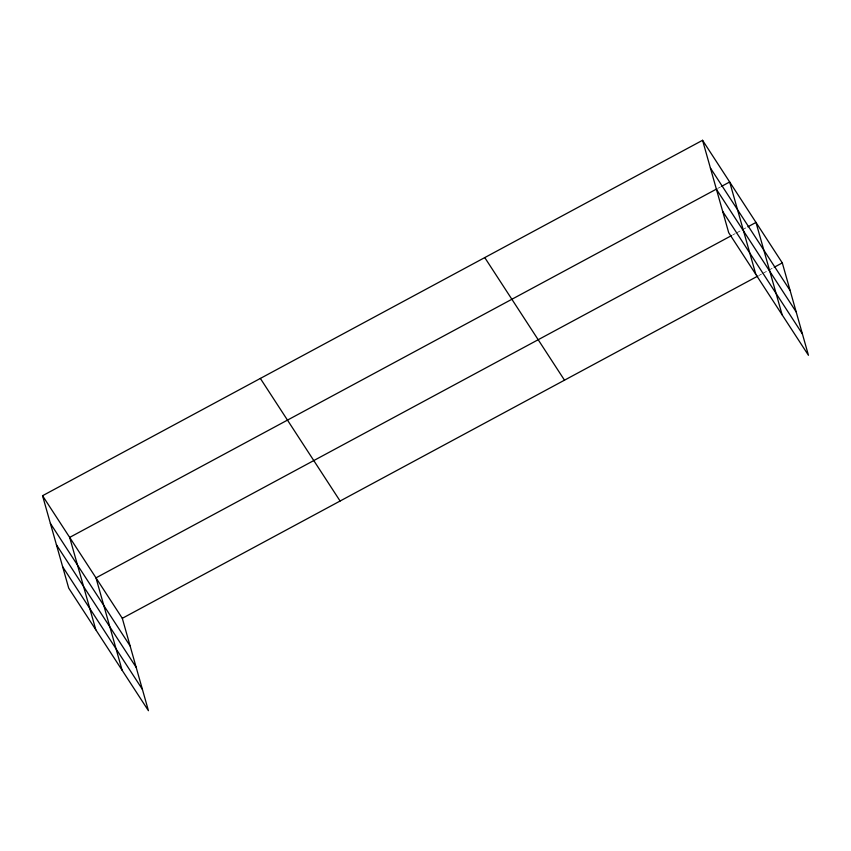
<?xml version="1.0" encoding="UTF-8"?>
<svg xmlns="http://www.w3.org/2000/svg" width="851" height="851" viewBox="0 0 851 851"><rect width="100%" height="100%" fill="white"/><g stroke="black" fill="none" stroke-linecap="round" stroke-linejoin="round"><path stroke-width="0.64" stroke-dasharray="4.25 3.19" d="M718.084 188.22L720.403 186.965M732.817 234.908L735.136 233.663M736.296 233.036L740.934 230.547M742.093 229.919L746.721 227.43M759.135 275.373L761.454 274.118M762.613 273.501L767.24 271.001M768.4 270.373L773.038 267.884"/><path stroke-width="1.28" d="M42.55 495.718L122.299 618.315L148.436 710.702L68.697 588.105L42.55 495.718L702.564 140.298L782.303 262.895L808.45 355.282L728.701 232.685L702.564 140.298M716.936 188.837L69.665 537.406L95.812 629.793M721.563 186.348L729.679 181.976L755.816 274.362M731.658 235.536L95.982 577.861L122.118 670.248M747.88 226.802L755.986 222.43L782.133 314.827M122.299 618.315L757.975 275.99M774.197 267.257L782.303 262.895M710.394 167.977L790.143 290.574M716.436 189.326L796.185 311.923M722.659 211.335L802.408 333.932M484.762 257.587L564.5 380.184M260.353 378.429L340.102 501.026M50.379 523.397L130.129 645.994M56.421 544.757L136.171 667.354M62.655 566.755L142.394 689.353"/></g></svg>
